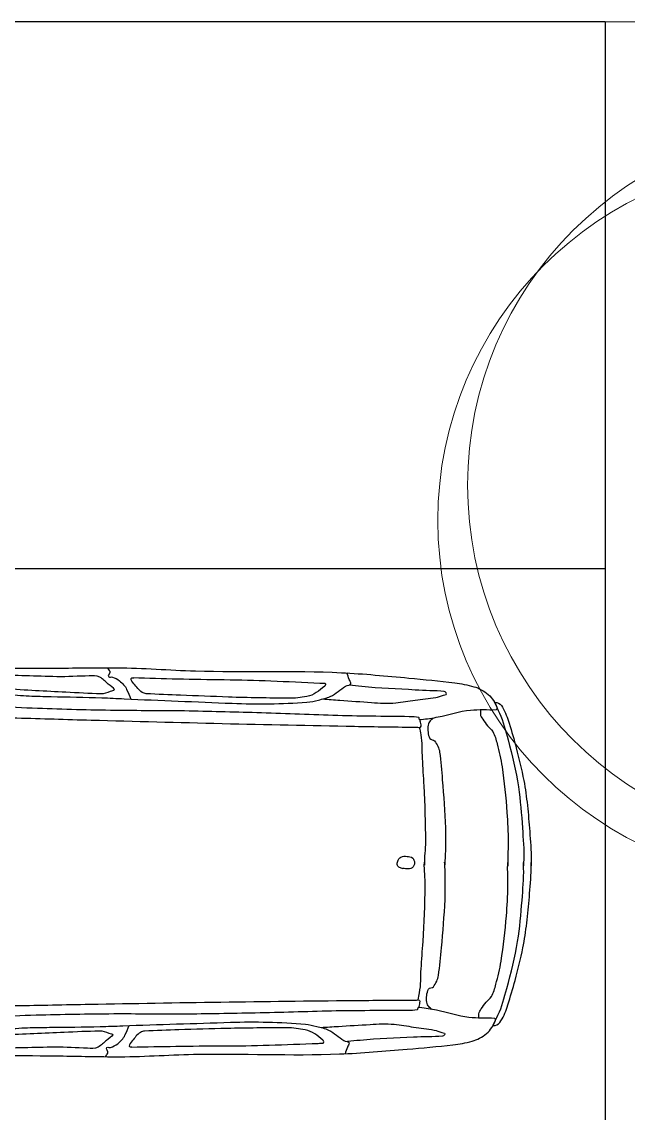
# Model space of a CAD drawing. Header units: metres. Extents: x 0 to 570, y -16 to 122.
# Drawn here: x 312.87 to 315.418, y 96.561 to 101.15 of the extents above; entities that cross this region are included whole.
import ezdxf

# ---------------------------------------------------------------- set-up
doc = ezdxf.new("R2010")
doc.units = ezdxf.units.M
doc.layers.add('ARQ- ARBOLES', color=85, linetype='Continuous', lineweight=13)
doc.layers.add('ARQ-ZONAS VERDES', color=82, linetype='Continuous', lineweight=13)
doc.layers.add('ARQ- AUTOMOBILES', color=8, linetype='Continuous')
doc.layers.add('ARQ-SUELO', color=252, linetype='Continuous')

# ---------------------------------------------------------------- blocks, each defined once
blk = doc.blocks.new('A$C14541C0E')
at = {"layer": 'ARQ- AUTOMOBILES'}
for points, knots in [([(1.2159, 1.7656), (1.2235, 1.7617), (1.231, 1.7577), (1.2386, 1.7537), (1.254, 1.7455), (1.2735, 1.7539), (1.291, 1.7537), (1.3264, 1.7532), (1.3619, 1.7532), (1.3973, 1.7521), (1.4286, 1.7511), (1.4598, 1.7491), (1.491, 1.7473), (1.5514, 1.7438), (1.6117, 1.7396), (1.6719, 1.7346), (1.7124, 1.7312), (1.752, 1.7201), (1.7926, 1.7171), (1.8214, 1.7149), (1.8502, 1.7134), (1.8791, 1.7123), (1.9119, 1.7109), (1.9447, 1.7088), (1.9775, 1.7091), (2.0082, 1.7093), (2.0389, 1.71), (2.0696, 1.7107), (2.1405, 1.7122), (2.2113, 1.7148), (2.2823, 1.7155), (2.314, 1.7157), (2.3458, 1.7154), (2.3775, 1.7155), (2.5286, 1.7156), (2.6796, 1.7163), (2.8307, 1.7171), (2.9357, 1.7175), (3.0404, 1.7237), (3.145, 1.7362), (3.1612, 1.7381), (3.1768, 1.7429), (3.1926, 1.7473), (3.2095, 1.752), (3.226, 1.7571), (3.2418, 1.7648), (3.2651, 1.7763), (3.2829, 1.797), (3.3037, 1.811), (3.3104, 1.8155), (3.3266, 1.8149), (3.3259, 1.8221), (3.3254, 1.8277), (3.3205, 1.8337), (3.318, 1.8396), (3.3143, 1.8486), (3.3106, 1.8576), (3.3069, 1.8665)], [0, 0, 0, 0, 0.011723, 0.011723, 0.011723, 0.035683, 0.035683, 0.035683, 0.084334, 0.084334, 0.084334, 0.127226, 0.127226, 0.127226, 0.210201, 0.210201, 0.210201, 0.26596, 0.26596, 0.26596, 0.30559, 0.30559, 0.30559, 0.350629, 0.350629, 0.350629, 0.392746, 0.392746, 0.392746, 0.490062, 0.490062, 0.490062, 0.533625, 0.533625, 0.533625, 0.740914, 0.740914, 0.740914, 0.884938, 0.884938, 0.884938, 0.907309, 0.907309, 0.907309, 0.931199, 0.931199, 0.931199, 0.966523, 0.966523, 0.966523, 0.977895, 0.977895, 0.977895, 0.98669, 0.98669, 0.98669, 1, 1, 1, 1]), ([(1.446, 1.8058), (1.4871, 1.807), (1.5283, 1.8082), (1.5695, 1.8094), (1.7434, 1.8145), (1.9172, 1.8239), (2.091, 1.8317), (2.1741, 1.8354), (2.2571, 1.841), (2.3402, 1.8444), (2.4502, 1.8489), (2.5604, 1.8442), (2.6704, 1.846), (2.8749, 1.8494), (3.0794, 1.8674), (3.2839, 1.8667), (3.3786, 1.8664), (3.4733, 1.8613), (3.568, 1.8572), (3.6326, 1.8544), (3.6971, 1.8502), (3.7617, 1.846), (3.7889, 1.8442), (3.8157, 1.8392), (3.8426, 1.8333), (3.8652, 1.8283), (3.8846, 1.8181), (3.9045, 1.803), (3.9229, 1.7891), (3.934, 1.7702), (3.9426, 1.7521), (3.9442, 1.7489), (3.9448, 1.7416), (3.941, 1.7409), (3.9231, 1.7376), (3.905, 1.7393), (3.8871, 1.7378), (3.8691, 1.7362), (3.851, 1.7356), (3.8331, 1.733), (3.787, 1.7261), (3.7437, 1.7089), (3.6982, 1.6979), (3.6749, 1.6923), (3.6516, 1.6878), (3.6283, 1.6836), (3.6257, 1.6831), (3.623, 1.6841), (3.6204, 1.6852), (3.6176, 1.6864), (3.6201, 1.6928), (3.6172, 1.6932), (3.604, 1.6947), (3.5908, 1.6951), (3.5775, 1.6948), (3.4707, 1.6917), (3.3638, 1.6866), (3.2569, 1.6852), (3.15, 1.6839), (3.0431, 1.6837), (2.9363, 1.682), (2.8352, 1.6804), (2.7341, 1.6784), (2.6331, 1.6757), (2.5359, 1.673), (2.4389, 1.6675), (2.3418, 1.6645), (2.2328, 1.6611), (2.1238, 1.6593), (2.0148, 1.6581), (1.9545, 1.6575), (1.8942, 1.6585), (1.8338, 1.6597), (1.8132, 1.6602), (1.7924, 1.6603), (1.7719, 1.6629), (1.7681, 1.6634), (1.7644, 1.6639), (1.7606, 1.6644)], [0, 0, 0, 0, 0.026108, 0.026108, 0.026108, 0.136308, 0.136308, 0.136308, 0.188997, 0.188997, 0.188997, 0.25871, 0.25871, 0.25871, 0.388323, 0.388323, 0.388323, 0.44835, 0.44835, 0.44835, 0.489307, 0.489307, 0.489307, 0.50661, 0.50661, 0.50661, 0.521158, 0.521158, 0.521158, 0.534591, 0.534591, 0.534591, 0.536968, 0.536968, 0.536968, 0.548383, 0.548383, 0.548383, 0.559823, 0.559823, 0.559823, 0.589255, 0.589255, 0.589255, 0.604309, 0.604309, 0.604309, 0.606019, 0.606019, 0.606019, 0.607828, 0.607828, 0.607828, 0.616214, 0.616214, 0.616214, 0.683946, 0.683946, 0.683946, 0.751651, 0.751651, 0.751651, 0.81568, 0.81568, 0.81568, 0.877227, 0.877227, 0.877227, 0.946283, 0.946283, 0.946283, 0.984492, 0.984492, 0.984492, 0.99758, 0.99758, 0.99758, 1, 1, 1, 1]), ([(2.3, 1.8426), (2.3036, 1.8379), (2.3072, 1.8332), (2.3108, 1.8285), (2.3157, 1.8221), (2.3007, 1.8101), (2.3077, 1.8046), (2.3123, 1.801), (2.3187, 1.8063), (2.3235, 1.8046), (2.3338, 1.801), (2.3444, 1.7976), (2.3537, 1.7903), (2.3669, 1.78), (2.3786, 1.7695), (2.3854, 1.7553), (2.3918, 1.742), (2.3981, 1.7287), (2.4045, 1.7155)], [0, 0, 0, 0, 0.097634, 0.097634, 0.097634, 0.229606, 0.229606, 0.229606, 0.316556, 0.316556, 0.316556, 0.499472, 0.499472, 0.499472, 0.758434, 0.758434, 0.758434, 1, 1, 1, 1]), ([(1.4354, 1.7712), (1.4635, 1.7691), (1.4915, 1.7669), (1.5195, 1.7648), (1.5932, 1.7592), (1.6666, 1.7519), (1.7402, 1.7457), (1.7851, 1.7419), (1.83, 1.7379), (1.8751, 1.7362), (1.9603, 1.7329), (2.0455, 1.7338), (2.1307, 1.733), (2.1799, 1.7325), (2.2291, 1.7321), (2.2783, 1.733), (2.292, 1.7332), (2.3048, 1.739), (2.318, 1.7441), (2.3237, 1.7463), (2.3353, 1.7485), (2.3339, 1.7521), (2.3311, 1.7591), (2.3162, 1.7671), (2.3069, 1.7744), (2.2948, 1.7839), (2.2855, 1.7942), (2.2704, 1.8014), (2.2556, 1.8085), (2.2407, 1.8055), (2.2259, 1.8046), (2.1804, 1.802), (2.1349, 1.7961), (2.0894, 1.7951), (2.0028, 1.7931), (1.9158, 1.7929), (1.8291, 1.7903), (1.7614, 1.7883), (1.6936, 1.7863), (1.6259, 1.7839), (1.5719, 1.7821), (1.518, 1.7787), (1.464, 1.7776), (1.4542, 1.7773), (1.4444, 1.7771), (1.4346, 1.7769)], [0, 0, 0, 0, 0.046352, 0.046352, 0.046352, 0.168022, 0.168022, 0.168022, 0.242332, 0.242332, 0.242332, 0.382744, 0.382744, 0.382744, 0.463846, 0.463846, 0.463846, 0.48649, 0.48649, 0.48649, 0.496247, 0.496247, 0.496247, 0.515476, 0.515476, 0.515476, 0.540443, 0.540443, 0.540443, 0.564924, 0.564924, 0.564924, 0.640104, 0.640104, 0.640104, 0.783146, 0.783146, 0.783146, 0.894824, 0.894824, 0.894824, 0.983843, 0.983843, 0.983843, 1, 1, 1, 1]), ([(2.4116, 1.8062), (2.4735, 1.8073), (2.5354, 1.8083), (2.5974, 1.8094), (2.7281, 1.8116), (2.8587, 1.8189), (2.9894, 1.8189), (3.0582, 1.8189), (3.127, 1.8189), (3.1958, 1.8189), (3.2027, 1.8189), (3.2095, 1.8189), (3.2164, 1.8189), (3.2207, 1.8189), (3.2196, 1.809), (3.2164, 1.8062), (3.1951, 1.7871), (3.1718, 1.7665), (3.1434, 1.76), (3.118, 1.7543), (3.0929, 1.7497), (3.0672, 1.7489), (2.9831, 1.7463), (2.899, 1.7433), (2.8148, 1.7425), (2.7476, 1.7419), (2.6804, 1.7414), (2.6132, 1.7409), (2.5651, 1.7406), (2.5169, 1.7407), (2.4688, 1.7409), (2.4627, 1.741), (2.4569, 1.7425), (2.4513, 1.7457), (2.4357, 1.7547), (2.4264, 1.767), (2.4148, 1.7807), (2.4092, 1.7873), (2.4023, 1.7948), (2.4021, 1.8014), (2.4021, 1.8027), (2.4038, 1.8046), (2.4053, 1.8046), (2.4079, 1.8046), (2.4106, 1.8046), (2.4132, 1.8046)], [0, 0, 0, 0, 0.110236, 0.110236, 0.110236, 0.342992, 0.342992, 0.342992, 0.465458, 0.465458, 0.465458, 0.477705, 0.477705, 0.477705, 0.485264, 0.485264, 0.485264, 0.536535, 0.536535, 0.536535, 0.582235, 0.582235, 0.582235, 0.732069, 0.732069, 0.732069, 0.851713, 0.851713, 0.851713, 0.93744, 0.93744, 0.93744, 0.948183, 0.948183, 0.948183, 0.97821, 0.97821, 0.97821, 0.992621, 0.992621, 0.992621, 0.99529, 0.99529, 0.99529, 1, 1, 1, 1]), ([(3.2104, 1.7525), (3.2346, 1.7519), (3.2589, 1.7512), (3.2831, 1.7505), (3.3275, 1.7492), (3.372, 1.7483), (3.4164, 1.7473), (3.4503, 1.7466), (3.4842, 1.7452), (3.518, 1.7505), (3.5454, 1.7548), (3.572, 1.7599), (3.599, 1.7648), (3.6276, 1.77), (3.6562, 1.7749), (3.6847, 1.7807), (3.6957, 1.783), (3.7058, 1.7883), (3.7164, 1.7919), (3.7201, 1.7931), (3.724, 1.7939), (3.7275, 1.7951), (3.7321, 1.7966), (3.7246, 1.8077), (3.7196, 1.8078), (3.6789, 1.809), (3.6381, 1.807), (3.5974, 1.8078), (3.5222, 1.8093), (3.447, 1.8076), (3.372, 1.8126), (3.3545, 1.8138), (3.337, 1.8149), (3.3195, 1.8161)], [0, 0, 0, 0, 0.077528, 0.077528, 0.077528, 0.21978, 0.21978, 0.21978, 0.328184, 0.328184, 0.328184, 0.415869, 0.415869, 0.415869, 0.508854, 0.508854, 0.508854, 0.54474, 0.54474, 0.54474, 0.557068, 0.557068, 0.557068, 0.573074, 0.573074, 0.573074, 0.703434, 0.703434, 0.703434, 0.943893, 0.943893, 0.943893, 1, 1, 1, 1]), ([(3.9321, 1.7717), (3.9354, 1.7713), (3.9388, 1.7709), (3.9421, 1.7705), (3.9523, 1.7693), (3.961, 1.7613), (3.9668, 1.7524), (3.9806, 1.731), (3.99, 1.7094), (3.9981, 1.6863), (4.0101, 1.6523), (4.0221, 1.6185), (4.0326, 1.584), (4.0463, 1.5391), (4.0598, 1.4944), (4.0705, 1.4487), (4.0785, 1.4142), (4.0849, 1.3796), (4.0902, 1.3447), (4.0958, 1.3084), (4.1008, 1.2722), (4.105, 1.2357), (4.1097, 1.1962), (4.1149, 1.1567), (4.1166, 1.1169), (4.1169, 1.1084), (4.1173, 1.1), (4.1176, 1.0915)], [0, 0, 0, 0, 0.013963, 0.013963, 0.013963, 0.056349, 0.056349, 0.056349, 0.157398, 0.157398, 0.157398, 0.306807, 0.306807, 0.306807, 0.501208, 0.501208, 0.501208, 0.647616, 0.647616, 0.647616, 0.799691, 0.799691, 0.799691, 0.964847, 0.964847, 0.964847, 1, 1, 1, 1]), ([(3.9342, 1.7681), (3.9413, 1.7546), (3.9483, 1.7411), (3.9553, 1.7276), (3.9734, 1.6927), (3.9845, 1.6546), (3.9964, 1.617), (4.0171, 1.5522), (4.0364, 1.4874), (4.0491, 1.4206), (4.06, 1.3636), (4.0675, 1.3065), (4.0738, 1.2489), (4.0787, 1.2039), (4.0853, 1.1589), (4.0853, 1.1136), (4.0853, 1.1058), (4.0853, 1.098), (4.0853, 1.0902)], [0, 0, 0, 0, 0.065251, 0.065251, 0.065251, 0.233902, 0.233902, 0.233902, 0.524564, 0.524564, 0.524564, 0.772447, 0.772447, 0.772447, 0.966602, 0.966602, 0.966602, 1, 1, 1, 1]), ([(3.8753, 1.7369), (3.8753, 1.7308), (3.8753, 1.7247), (3.8754, 1.7186), (3.8754, 1.7112), (3.8817, 1.7052), (3.8861, 1.6991), (3.893, 1.6896), (3.9001, 1.6806), (3.9075, 1.6717), (3.9146, 1.6633), (3.9247, 1.6577), (3.9309, 1.6483), (3.9411, 1.6327), (3.9461, 1.6151), (3.9513, 1.5975), (3.9607, 1.5657), (3.9704, 1.5343), (3.9767, 1.5018), (3.9888, 1.4386), (3.9988, 1.3753), (4.0059, 1.3115), (4.0105, 1.2702), (4.0149, 1.2289), (4.0166, 1.1874), (4.0177, 1.1604), (4.0173, 1.1333), (4.0185, 1.1063), (4.0188, 1.1001), (4.0191, 1.0939), (4.0194, 1.0876)], [0, 0, 0, 0, 0.026845, 0.026845, 0.026845, 0.05966, 0.05966, 0.05966, 0.11083, 0.11083, 0.11083, 0.159586, 0.159586, 0.159586, 0.240232, 0.240232, 0.240232, 0.386066, 0.386066, 0.386066, 0.669605, 0.669605, 0.669605, 0.852993, 0.852993, 0.852993, 0.972434, 0.972434, 0.972434, 1, 1, 1, 1]), ([(1.7718, 1.6109), (1.8244, 1.612), (1.877, 1.6131), (1.9296, 1.6142), (2.0339, 1.6165), (2.1383, 1.6177), (2.2426, 1.6197), (2.4261, 1.623), (2.6095, 1.6266), (2.793, 1.6305), (2.9783, 1.6344), (3.1635, 1.6392), (3.3488, 1.644), (3.4378, 1.6463), (3.5268, 1.6494), (3.6159, 1.6521), (3.6195, 1.6522), (3.6231, 1.6506), (3.6267, 1.6523), (3.6303, 1.654), (3.629, 1.6594), (3.6282, 1.6629), (3.6266, 1.67), (3.625, 1.677), (3.6234, 1.6841)], [0, 0, 0, 0, 0.083621, 0.083621, 0.083621, 0.249431, 0.249431, 0.249431, 0.541039, 0.541039, 0.541039, 0.835537, 0.835537, 0.835537, 0.97709, 0.97709, 0.97709, 0.98284, 0.98284, 0.98284, 0.988502, 0.988502, 0.988502, 1, 1, 1, 1]), ([(3.6786, 1.6935), (3.6744, 1.6895), (3.6702, 1.6855), (3.666, 1.6815), (3.6611, 1.6769), (3.6592, 1.6696), (3.6582, 1.663), (3.6566, 1.6533), (3.6577, 1.6434), (3.6591, 1.6336), (3.6605, 1.6244), (3.6629, 1.6156), (3.6679, 1.6073), (3.6719, 1.6006), (3.6839, 1.6046), (3.6884, 1.5985), (3.6989, 1.5841), (3.7089, 1.5689), (3.7117, 1.5516), (3.718, 1.5132), (3.7238, 1.4749), (3.7283, 1.4363), (3.7362, 1.369), (3.7453, 1.3019), (3.7507, 1.2343), (3.7532, 1.2024), (3.7541, 1.1705), (3.7546, 1.1386), (3.7549, 1.1193), (3.7555, 1.1001), (3.7546, 1.0809), (3.7545, 1.0797), (3.7545, 1.0784), (3.7544, 1.0772)], [0, 0, 0, 0, 0.026879, 0.026879, 0.026879, 0.058029, 0.058029, 0.058029, 0.103407, 0.103407, 0.103407, 0.146418, 0.146418, 0.146418, 0.180868, 0.180868, 0.180868, 0.261947, 0.261947, 0.261947, 0.442161, 0.442161, 0.442161, 0.756704, 0.756704, 0.756704, 0.904976, 0.904976, 0.904976, 0.994168, 0.994168, 0.994168, 1, 1, 1, 1]), ([(3.6217, 1.6516), (3.6241, 1.6415), (3.6265, 1.6315), (3.629, 1.6213), (3.6369, 1.5885), (3.636, 1.5548), (3.6395, 1.5216), (3.6436, 1.4835), (3.6476, 1.4455), (3.6516, 1.4074), (3.6598, 1.3293), (3.6648, 1.2509), (3.6693, 1.1725), (3.6711, 1.1403), (3.6663, 1.1078), (3.6693, 1.0757), (3.6694, 1.0751), (3.6694, 1.0744), (3.6695, 1.0738)], [0, 0, 0, 0, 0.053623, 0.053623, 0.053623, 0.226432, 0.226432, 0.226432, 0.424114, 0.424114, 0.424114, 0.830025, 0.830025, 0.830025, 0.996669, 0.996669, 0.996669, 1, 1, 1, 1]), ([(3.9878, 0.4123), (3.9911, 0.413), (3.9944, 0.4137), (3.9977, 0.4143), (4.0077, 0.4163), (4.0159, 0.4251), (4.0208, 0.4344), (4.0327, 0.4567), (4.0404, 0.4792), (4.0466, 0.5028), (4.0558, 0.5377), (4.0651, 0.5724), (4.0727, 0.6076), (4.0826, 0.6535), (4.0924, 0.6992), (4.0994, 0.7456), (4.1046, 0.7806), (4.1081, 0.8156), (4.1106, 0.8508), (4.1131, 0.8874), (4.1152, 0.924), (4.1164, 0.9606), (4.1178, 1.0004), (4.1198, 1.0402), (4.1182, 1.08), (4.1179, 1.0885), (4.1175, 1.0969), (4.1172, 1.1054)], [0, 0, 0, 0, 0.013962, 0.013962, 0.013962, 0.056349, 0.056349, 0.056349, 0.157398, 0.157398, 0.157398, 0.306807, 0.306807, 0.306807, 0.501208, 0.501208, 0.501208, 0.647617, 0.647617, 0.647617, 0.799691, 0.799691, 0.799691, 0.964847, 0.964847, 0.964847, 1, 1, 1, 1]), ([(3.9897, 0.4161), (3.9956, 0.4301), (4.0015, 0.4441), (4.0073, 0.4582), (4.0226, 0.4944), (4.0304, 0.5333), (4.0393, 0.5717), (4.0546, 0.6381), (4.0685, 0.7042), (4.0758, 0.7718), (4.0819, 0.8294), (4.0848, 0.8871), (4.0864, 0.9449), (4.0876, 0.9902), (4.0905, 1.0356), (4.0868, 1.0808), (4.0861, 1.0885), (4.0855, 1.0963), (4.0849, 1.104)], [0, 0, 0, 0, 0.06525, 0.06525, 0.06525, 0.233901, 0.233901, 0.233901, 0.524564, 0.524564, 0.524564, 0.772447, 0.772447, 0.772447, 0.966601, 0.966601, 0.966601, 1, 1, 1, 1]), ([(3.5789, 1.0978), (3.574, 1.096), (3.5691, 1.0942), (3.5642, 1.0924), (3.5603, 1.0909), (3.5576, 1.0868), (3.556, 1.083), (3.5536, 1.0777), (3.5549, 1.071), (3.5576, 1.0655), (3.5609, 1.0588), (3.5644, 1.0527), (3.5713, 1.049), (3.5798, 1.0445), (3.5889, 1.0457), (3.5975, 1.0469), (3.6056, 1.0479), (3.6136, 1.048), (3.621, 1.0545), (3.6248, 1.0579), (3.6254, 1.0619), (3.6265, 1.066), (3.6277, 1.0707), (3.6286, 1.0757), (3.627, 1.0803), (3.6244, 1.0878), (3.6195, 1.0958), (3.6117, 1.0978), (3.6043, 1.0998), (3.5967, 1.0991), (3.5893, 1.0984), (3.5855, 1.098), (3.5817, 1.0977), (3.5778, 1.0973)], [0, 0, 0, 0, 0.077766, 0.077766, 0.077766, 0.139078, 0.139078, 0.139078, 0.226112, 0.226112, 0.226112, 0.331735, 0.331735, 0.331735, 0.461778, 0.461778, 0.461778, 0.583904, 0.583904, 0.583904, 0.646857, 0.646857, 0.646857, 0.717322, 0.717322, 0.717322, 0.832319, 0.832319, 0.832319, 0.943043, 0.943043, 0.943043, 1, 1, 1, 1]), ([(3.6686, 0.5067), (3.6702, 0.517), (3.6718, 0.5271), (3.6734, 0.5375), (3.6787, 0.5707), (3.675, 0.6043), (3.6758, 0.6377), (3.6767, 0.676), (3.6776, 0.7142), (3.6785, 0.7525), (3.6804, 0.831), (3.6789, 0.9096), (3.677, 0.9881), (3.6762, 1.0204), (3.6687, 1.0523), (3.6691, 1.0845), (3.6691, 1.0852), (3.6691, 1.0858), (3.6691, 1.0865)], [0, 0, 0, 0, 0.053624, 0.053624, 0.053624, 0.226432, 0.226432, 0.226432, 0.424114, 0.424114, 0.424114, 0.830025, 0.830025, 0.830025, 0.996667, 0.996667, 0.996667, 1, 1, 1, 1]), ([(3.7288, 0.4696), (3.7242, 0.4732), (3.7197, 0.4769), (3.7152, 0.4805), (3.71, 0.4847), (3.7076, 0.4917), (3.7059, 0.4984), (3.7036, 0.508), (3.7039, 0.5179), (3.7045, 0.5276), (3.7051, 0.5369), (3.7068, 0.5459), (3.7111, 0.5546), (3.7146, 0.5616), (3.7268, 0.5586), (3.7308, 0.5651), (3.7402, 0.5803), (3.7488, 0.5963), (3.7502, 0.6137), (3.7533, 0.6525), (3.756, 0.6912), (3.7573, 0.73), (3.7597, 0.7977), (3.7633, 0.8654), (3.7632, 0.9331), (3.7631, 0.9651), (3.7613, 0.997), (3.7592, 1.0289), (3.758, 1.0481), (3.757, 1.0673), (3.7545, 1.0863), (3.7544, 1.0876), (3.7542, 1.0888), (3.754, 1.0901)], [0, 0, 0, 0, 0.026878, 0.026878, 0.026878, 0.058029, 0.058029, 0.058029, 0.103407, 0.103407, 0.103407, 0.146419, 0.146419, 0.146419, 0.180868, 0.180868, 0.180868, 0.261948, 0.261948, 0.261948, 0.442161, 0.442161, 0.442161, 0.756704, 0.756704, 0.756704, 0.904976, 0.904976, 0.904976, 0.994167, 0.994167, 0.994167, 1, 1, 1, 1]), ([(3.9284, 0.4424), (3.9279, 0.4485), (3.9274, 0.4545), (3.9269, 0.4606), (3.9264, 0.468), (3.9321, 0.4745), (3.936, 0.4809), (3.9421, 0.491), (3.9485, 0.5005), (3.9551, 0.5099), (3.9615, 0.5189), (3.9711, 0.5253), (3.9765, 0.5352), (3.9855, 0.5516), (3.989, 0.5696), (3.9928, 0.5875), (3.9995, 0.62), (4.0066, 0.6521), (4.0102, 0.685), (4.0171, 0.749), (4.0219, 0.8129), (4.0238, 0.8771), (4.025, 0.9186), (4.026, 0.9601), (4.0243, 1.0016), (4.0232, 1.0286), (4.0206, 1.0555), (4.0196, 1.0825), (4.0194, 1.0888), (4.0192, 1.095), (4.019, 1.1013)], [0, 0, 0, 0, 0.026846, 0.026846, 0.026846, 0.059661, 0.059661, 0.059661, 0.11083, 0.11083, 0.11083, 0.159586, 0.159586, 0.159586, 0.240232, 0.240232, 0.240232, 0.386066, 0.386066, 0.386066, 0.669604, 0.669604, 0.669604, 0.852993, 0.852993, 0.852993, 0.972434, 0.972434, 0.972434, 1, 1, 1, 1]), ([(1.8216, 0.3963), (1.8741, 0.3994), (1.9266, 0.4026), (1.9792, 0.4058), (2.0833, 0.4121), (2.1874, 0.4193), (2.2915, 0.4259), (2.4747, 0.4375), (2.6578, 0.4489), (2.841, 0.4601), (3.026, 0.4713), (3.211, 0.4816), (3.396, 0.492), (3.485, 0.4969), (3.5739, 0.5011), (3.6629, 0.5057), (3.6665, 0.5059), (3.6701, 0.5079), (3.6737, 0.5064), (3.6773, 0.5048), (3.6766, 0.4995), (3.6761, 0.496), (3.6751, 0.4888), (3.674, 0.4816), (3.673, 0.4745)], [0, 0, 0, 0, 0.083621, 0.083621, 0.083621, 0.249431, 0.249431, 0.249431, 0.541039, 0.541039, 0.541039, 0.835537, 0.835537, 0.835537, 0.97709, 0.97709, 0.97709, 0.98284, 0.98284, 0.98284, 0.988502, 0.988502, 0.988502, 1, 1, 1, 1]), ([(1.5128, 0.1754), (1.5539, 0.1776), (1.5951, 0.1797), (1.6362, 0.1819), (1.81, 0.191), (1.9839, 0.1958), (2.1578, 0.2022), (2.2409, 0.2053), (2.3241, 0.2065), (2.4072, 0.2099), (2.5171, 0.2144), (2.6266, 0.2281), (2.7364, 0.2353), (2.9405, 0.2486), (3.1456, 0.2474), (3.3495, 0.2647), (3.444, 0.2728), (3.5379, 0.2856), (3.6319, 0.2974), (3.6961, 0.3055), (3.76, 0.3149), (3.824, 0.3243), (3.8511, 0.3283), (3.8773, 0.3355), (3.9037, 0.3437), (3.9259, 0.3505), (3.9441, 0.3619), (3.9629, 0.3789), (3.9802, 0.3946), (3.9902, 0.4141), (3.9967, 0.4327), (3.9979, 0.436), (3.998, 0.4431), (3.9942, 0.4437), (3.9762, 0.4467), (3.9582, 0.4424), (3.9402, 0.4425), (3.9221, 0.4425), (3.904, 0.4416), (3.886, 0.4428), (3.8396, 0.4459), (3.7946, 0.4595), (3.7487, 0.4667), (3.7252, 0.4705), (3.7015, 0.4731), (3.6779, 0.4753), (3.6752, 0.4756), (3.6726, 0.4744), (3.6701, 0.4731), (3.6674, 0.4717), (3.6704, 0.4655), (3.6676, 0.4649), (3.6545, 0.4623), (3.6414, 0.4608), (3.6282, 0.4601), (3.5214, 0.4543), (3.4145, 0.4508), (3.3078, 0.4434), (3.2012, 0.436), (3.0946, 0.4274), (2.988, 0.4204), (2.8871, 0.4138), (2.7862, 0.4075), (2.6853, 0.402), (2.5883, 0.3967), (2.4911, 0.3942), (2.3941, 0.3893), (2.2852, 0.3838), (2.1764, 0.3767), (2.0677, 0.369), (2.0075, 0.3647), (1.9475, 0.3588), (1.8874, 0.3526), (1.8669, 0.3505), (1.8462, 0.3487), (1.826, 0.3444), (1.8223, 0.3436), (1.8185, 0.3428), (1.8148, 0.342)], [0, 0, 0, 0, 0.026108, 0.026108, 0.026108, 0.136308, 0.136308, 0.136308, 0.188997, 0.188997, 0.188997, 0.25871, 0.25871, 0.25871, 0.388323, 0.388323, 0.388323, 0.44835, 0.44835, 0.44835, 0.489307, 0.489307, 0.489307, 0.50661, 0.50661, 0.50661, 0.521158, 0.521158, 0.521158, 0.534591, 0.534591, 0.534591, 0.536968, 0.536968, 0.536968, 0.548383, 0.548383, 0.548383, 0.559823, 0.559823, 0.559823, 0.589255, 0.589255, 0.589255, 0.60431, 0.60431, 0.60431, 0.606019, 0.606019, 0.606019, 0.607829, 0.607829, 0.607829, 0.616214, 0.616214, 0.616214, 0.683946, 0.683946, 0.683946, 0.751651, 0.751651, 0.751651, 0.81568, 0.81568, 0.81568, 0.877227, 0.877227, 0.877227, 0.946283, 0.946283, 0.946283, 0.984492, 0.984492, 0.984492, 0.99758, 0.99758, 0.99758, 1, 1, 1, 1]), ([(1.2802, 0.1966), (1.2874, 0.2012), (1.2946, 0.2058), (1.3018, 0.2104), (1.3166, 0.2198), (1.3367, 0.213), (1.354, 0.2147), (1.3893, 0.2181), (1.4247, 0.221), (1.4599, 0.225), (1.491, 0.2285), (1.5219, 0.233), (1.5529, 0.2374), (1.6128, 0.2457), (1.6725, 0.2549), (1.7322, 0.2648), (1.7723, 0.2715), (1.8108, 0.2857), (1.851, 0.2921), (1.8795, 0.2967), (1.9081, 0.3004), (1.9368, 0.304), (1.9694, 0.308), (2.0019, 0.3127), (2.0346, 0.3152), (2.0652, 0.3174), (2.0959, 0.3192), (2.1265, 0.3211), (2.1973, 0.3254), (2.2682, 0.3285), (2.3389, 0.3337), (2.3706, 0.336), (2.4022, 0.3389), (2.4338, 0.3415), (2.5844, 0.3537), (2.735, 0.3653), (2.8856, 0.3769), (2.9903, 0.385), (3.0956, 0.3874), (3.2004, 0.3835), (3.2167, 0.3829), (3.2327, 0.3794), (3.2488, 0.3763), (3.266, 0.373), (3.2829, 0.3693), (3.2993, 0.3628), (3.3235, 0.3533), (3.3428, 0.3342), (3.3648, 0.3219), (3.3718, 0.3179), (3.3876, 0.3201), (3.3878, 0.3126), (3.388, 0.3068), (3.3833, 0.3006), (3.3813, 0.2945), (3.3784, 0.2852), (3.3754, 0.276), (3.3725, 0.2668)], [0, 0, 0, 0, 0.011723, 0.011723, 0.011723, 0.035683, 0.035683, 0.035683, 0.084334, 0.084334, 0.084334, 0.127226, 0.127226, 0.127226, 0.210201, 0.210201, 0.210201, 0.26596, 0.26596, 0.26596, 0.30559, 0.30559, 0.30559, 0.350629, 0.350629, 0.350629, 0.392746, 0.392746, 0.392746, 0.490062, 0.490062, 0.490062, 0.533625, 0.533625, 0.533625, 0.740914, 0.740914, 0.740914, 0.884938, 0.884938, 0.884938, 0.907308, 0.907308, 0.907308, 0.931199, 0.931199, 0.931199, 0.966523, 0.966523, 0.966523, 0.977895, 0.977895, 0.977895, 0.98669, 0.98669, 0.98669, 1, 1, 1, 1]), ([(3.267, 0.3725), (3.2911, 0.3752), (3.3152, 0.3778), (3.3392, 0.3805), (3.3834, 0.3854), (3.4276, 0.3899), (3.4719, 0.3945), (3.5056, 0.3981), (3.5396, 0.4022), (3.5734, 0.3997), (3.6007, 0.3976), (3.628, 0.3947), (3.6552, 0.392), (3.6842, 0.3892), (3.7131, 0.3866), (3.742, 0.3831), (3.7531, 0.3818), (3.7637, 0.3773), (3.7745, 0.3746), (3.7783, 0.3737), (3.7822, 0.3733), (3.7859, 0.3723), (3.7906, 0.3711), (3.784, 0.3595), (3.779, 0.359), (3.7384, 0.3547), (3.6977, 0.3532), (3.6572, 0.349), (3.5824, 0.3414), (3.5072, 0.337), (3.4329, 0.3259), (3.4156, 0.3233), (3.3982, 0.3207), (3.3809, 0.3181)], [0, 0, 0, 0, 0.077528, 0.077528, 0.077528, 0.21978, 0.21978, 0.21978, 0.328184, 0.328184, 0.328184, 0.415869, 0.415869, 0.415869, 0.508853, 0.508853, 0.508853, 0.544739, 0.544739, 0.544739, 0.557067, 0.557067, 0.557067, 0.573074, 0.573074, 0.573074, 0.703433, 0.703433, 0.703433, 0.943893, 0.943893, 0.943893, 1, 1, 1, 1]), ([(2.3669, 0.2084), (2.3702, 0.2134), (2.3734, 0.2184), (2.3766, 0.2234), (2.381, 0.2301), (2.3649, 0.2408), (2.3715, 0.2469), (2.3758, 0.2509), (2.3826, 0.2461), (2.3873, 0.2482), (2.3972, 0.2526), (2.4076, 0.2569), (2.4162, 0.2649), (2.4285, 0.2763), (2.4394, 0.2877), (2.445, 0.3024), (2.4502, 0.3162), (2.4555, 0.3299), (2.4607, 0.3436)], [0, 0, 0, 0, 0.097631, 0.097631, 0.097631, 0.229604, 0.229604, 0.229604, 0.31656, 0.31656, 0.31656, 0.499472, 0.499472, 0.499472, 0.758436, 0.758436, 0.758436, 1, 1, 1, 1]), ([(2.4753, 0.2538), (2.537, 0.2578), (2.5988, 0.2618), (2.6606, 0.2658), (2.7911, 0.2742), (2.9219, 0.2776), (3.0522, 0.2883), (3.1207, 0.2939), (3.1893, 0.2995), (3.2578, 0.3051), (3.2647, 0.3057), (3.2715, 0.3063), (3.2784, 0.3068), (3.2826, 0.3072), (3.2808, 0.3169), (3.2773, 0.3195), (3.254, 0.3375), (3.2295, 0.3556), (3.2008, 0.3596), (3.1752, 0.3631), (3.1496, 0.3658), (3.124, 0.3645), (3.0399, 0.3601), (2.9559, 0.3563), (2.8719, 0.3502), (2.8048, 0.3453), (2.7379, 0.3403), (2.6708, 0.3353), (2.6228, 0.3317), (2.5749, 0.3277), (2.5269, 0.3235), (2.5209, 0.323), (2.5152, 0.321), (2.5099, 0.3173), (2.495, 0.3072), (2.4869, 0.2936), (2.4763, 0.2795), (2.4713, 0.2727), (2.4644, 0.2647), (2.4654, 0.2578), (2.4656, 0.2565), (2.4673, 0.2548), (2.4688, 0.2549), (2.4714, 0.2551), (2.4741, 0.2553), (2.4767, 0.2555)], [0, 0, 0, 0, 0.110236, 0.110236, 0.110236, 0.342991, 0.342991, 0.342991, 0.465458, 0.465458, 0.465458, 0.477704, 0.477704, 0.477704, 0.485264, 0.485264, 0.485264, 0.536535, 0.536535, 0.536535, 0.582235, 0.582235, 0.582235, 0.732068, 0.732068, 0.732068, 0.851712, 0.851712, 0.851712, 0.937439, 0.937439, 0.937439, 0.948182, 0.948182, 0.948182, 0.978209, 0.978209, 0.978209, 0.992621, 0.992621, 0.992621, 0.99529, 0.99529, 0.99529, 1, 1, 1, 1]), ([(1.4994, 0.209), (1.5272, 0.2134), (1.555, 0.2178), (1.5828, 0.2222), (1.6557, 0.2338), (1.7283, 0.2471), (1.8011, 0.2593), (1.8456, 0.2667), (1.89, 0.2744), (1.9348, 0.2798), (2.0194, 0.29), (2.1044, 0.296), (2.1893, 0.3039), (2.2383, 0.3084), (2.2874, 0.3128), (2.3364, 0.3159), (2.3501, 0.3168), (2.3634, 0.3118), (2.3768, 0.308), (2.3826, 0.3064), (2.3937, 0.3052), (2.3933, 0.3014), (2.3926, 0.2939), (2.377, 0.285), (2.3682, 0.277), (2.3569, 0.2667), (2.3481, 0.2554), (2.3341, 0.247), (2.3202, 0.2389), (2.3049, 0.2406), (2.29, 0.2402), (2.2444, 0.2391), (2.1987, 0.2413), (2.1532, 0.2386), (2.0666, 0.2335), (1.98, 0.2266), (1.8933, 0.2221), (1.8257, 0.2186), (1.758, 0.2151), (1.6903, 0.2119), (1.6364, 0.2093), (1.5823, 0.2083), (1.5284, 0.205), (1.5186, 0.2044), (1.5089, 0.2038), (1.4991, 0.2032)], [0, 0, 0, 0, 0.046351, 0.046351, 0.046351, 0.168022, 0.168022, 0.168022, 0.242332, 0.242332, 0.242332, 0.382744, 0.382744, 0.382744, 0.463846, 0.463846, 0.463846, 0.48649, 0.48649, 0.48649, 0.496247, 0.496247, 0.496247, 0.515475, 0.515475, 0.515475, 0.540443, 0.540443, 0.540443, 0.564924, 0.564924, 0.564924, 0.640104, 0.640104, 0.640104, 0.783146, 0.783146, 0.783146, 0.894824, 0.894824, 0.894824, 0.983843, 0.983843, 0.983843, 1, 1, 1, 1])]:
    blk.add_open_spline(points, degree=3, knots=knots, dxfattribs=at)
blk = doc.blocks.new('ARBOL')
at = {"layer": 'ARQ- ARBOLES'}
for centre in [(128.7315, 225.1114), (128.8565, 224.9627)]:
    blk.add_circle(centre, 1.5154, dxfattribs=at)

msp = doc.modelspace()

# ---------------------------------------------------------------- linework, layer by layer
at = {"layer": 'ARQ-SUELO'}
for points in [[(315.3212, 101.1499), (310.3212, 101.1499)], [(315.3212, 101.1499), (315.3212, 13.6499), (310.3212, 13.6499)], [(315.3212, 98.8499), (310.3212, 98.8499)]]:
    msp.add_lwpolyline(points, dxfattribs=at)
at = {"layer": 'ARQ-ZONAS VERDES'}
msp.add_lwpolyline([(315.3212, 101.1499), (316.8212, 101.1499), (316.8212, 82.7499), (315.3212, 82.7499), (315.3212, 101.1499)], dxfattribs=at)

# ---------------------------------------------------------------- block references
at = {"layer": 'ARQ- AUTOMOBILES', "xscale": -1, "rotation": 182.0689013212563}
msp.add_blockref('A$C14541C0E', (310.856, 98.5567), dxfattribs=at)
at = {"layer": 'ARQ-ZONAS VERDES', "xscale": -1, "rotation": 180}
msp.add_blockref('ARBOL', (187.4022, 324.1645), dxfattribs=at)

doc.saveas('drawing.dxf')
